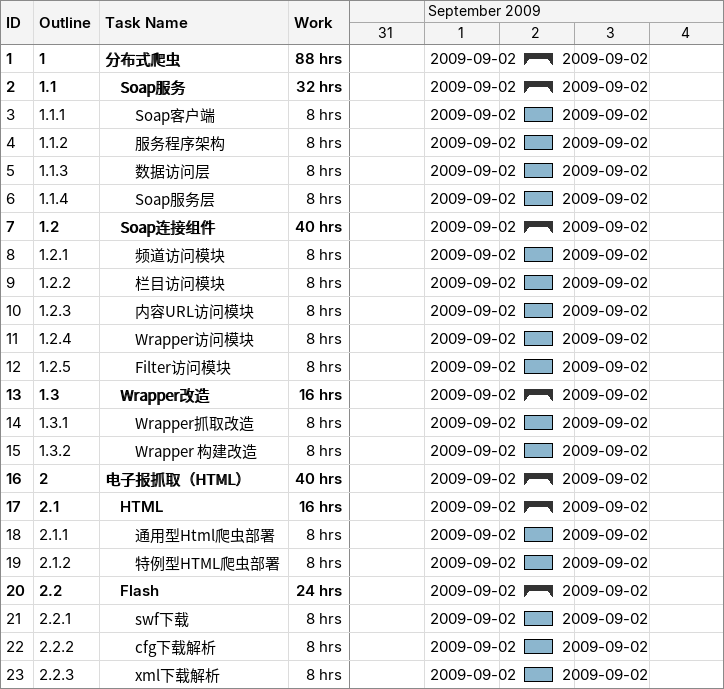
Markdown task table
| ID | WBS | Task | Start | Finish | Work (h) |
|---|---|---|---|---|---|
| 1 | 1 | **分布式爬虫** | 2009-09-02 | 2009-09-02 | 88 |
| 2 | 1.1 | **Soap服务** | 2009-09-02 | 2009-09-02 | 32 |
| 3 | 1.1.1 | Soap客户端 | 2009-09-02 | 2009-09-02 | 8 |
| 4 | 1.1.2 | 服务程序架构 | 2009-09-02 | 2009-09-02 | 8 |
| 5 | 1.1.3 | 数据访问层 | 2009-09-02 | 2009-09-02 | 8 |
| 6 | 1.1.4 | Soap服务层 | 2009-09-02 | 2009-09-02 | 8 |
| 7 | 1.2 | **Soap连接组件** | 2009-09-02 | 2009-09-02 | 40 |
| 8 | 1.2.1 | 频道访问模块 | 2009-09-02 | 2009-09-02 | 8 |
| 9 | 1.2.2 | 栏目访问模块 | 2009-09-02 | 2009-09-02 | 8 |
| 10 | 1.2.3 | 内容URL访问模块 | 2009-09-02 | 2009-09-02 | 8 |
| 11 | 1.2.4 | Wrapper访问模块 | 2009-09-02 | 2009-09-02 | 8 |
| 12 | 1.2.5 | Filter访问模块 | 2009-09-02 | 2009-09-02 | 8 |
| 13 | 1.3 | **Wrapper改造** | 2009-09-02 | 2009-09-02 | 16 |
| 14 | 1.3.1 | Wrapper抓取改造 | 2009-09-02 | 2009-09-02 | 8 |
| 15 | 1.3.2 | Wrapper 构建改造 | 2009-09-02 | 2009-09-02 | 8 |
| 16 | 2 | **电子报抓取（HTML）** | 2009-09-02 | 2009-09-02 | 40 |
| 17 | 2.1 | **HTML** | 2009-09-02 | 2009-09-02 | 16 |
| 18 | 2.1.1 | 通用型Html爬虫部署 | 2009-09-02 | 2009-09-02 | 8 |
| 19 | 2.1.2 | 特例型HTML爬虫部署 | 2009-09-02 | 2009-09-02 | 8 |
| 20 | 2.2 | **Flash** | 2009-09-02 | 2009-09-02 | 24 |
| 21 | 2.2.1 | swf下载 | 2009-09-02 | 2009-09-02 | 8 |
| 22 | 2.2.2 | cfg下载解析 | 2009-09-02 | 2009-09-02 | 8 |
| 23 | 2.2.3 | xml下载解析 | 2009-09-02 | 2009-09-02 | 8 |
